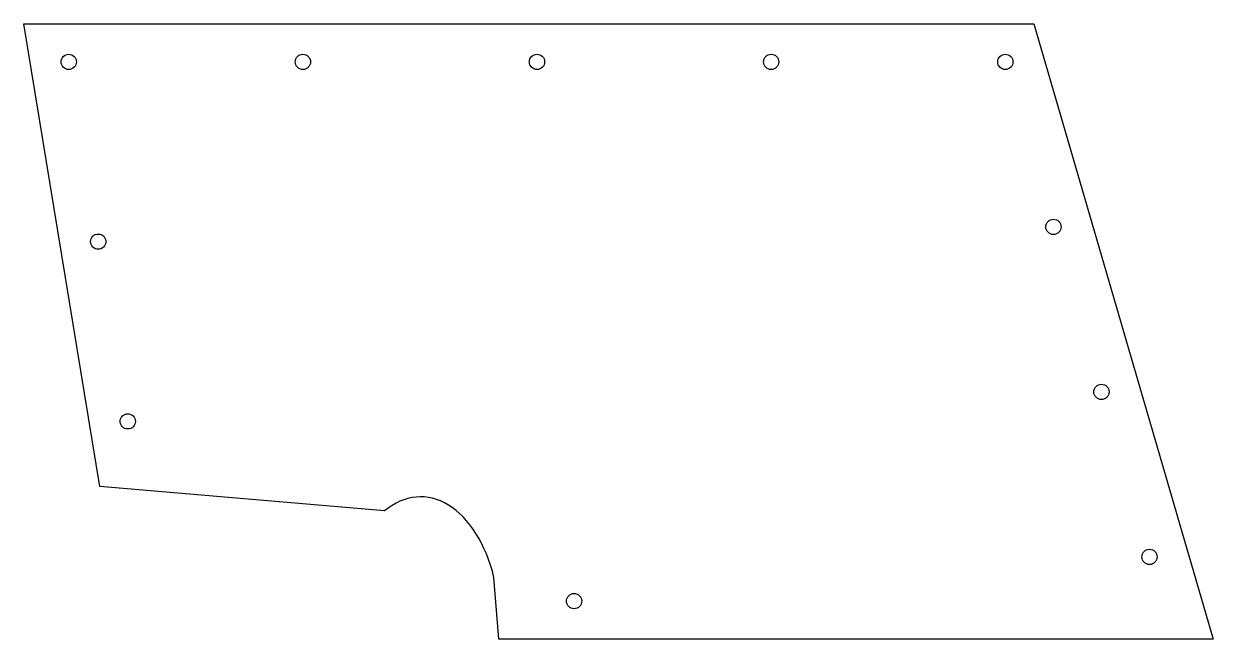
# Model space of a CAD drawing. Header units: millimetres. Extents: x 561 to 1029, y 164 to 406.
import ezdxf

# ---------------------------------------------------------------- set-up
doc = ezdxf.new("R2010")
doc.units = ezdxf.units.MM
doc.layers.get('0').update_dxf_attribs({"linetype": 'CONTINUOUS'})

msp = doc.modelspace()

# ---------------------------------------------------------------- linework, layer by layer
for p, q in [((590.99, 224.25), (561.09, 406.27)), ((561.09, 406.27), (958.34, 406.27)), ((958.34, 406.27), (1028.83, 164.2)), ((702.96, 214.66), (590.99, 224.25)), ((747.92, 164.2), (745.99, 188.49)), ((1028.83, 164.2), (747.92, 164.2))]:
    msp.add_line(p, q)
for centre in [(578.76, 391.27), (670.84, 391.27), (762.92, 391.27), (855, 391.27), (947.09, 391.27), (965.99, 326.37), (590.37, 320.58), (984.88, 261.47), (601.98, 249.89), (1003.78, 196.57), (777.51, 179.2)]:
    msp.add_circle(centre, 3)
msp.add_ellipse((717.14, 170.17), major_axis=(0, -50.03), ratio=0.619644, start_param=1.945782, end_param=3.616582)

doc.saveas('drawing.dxf')
